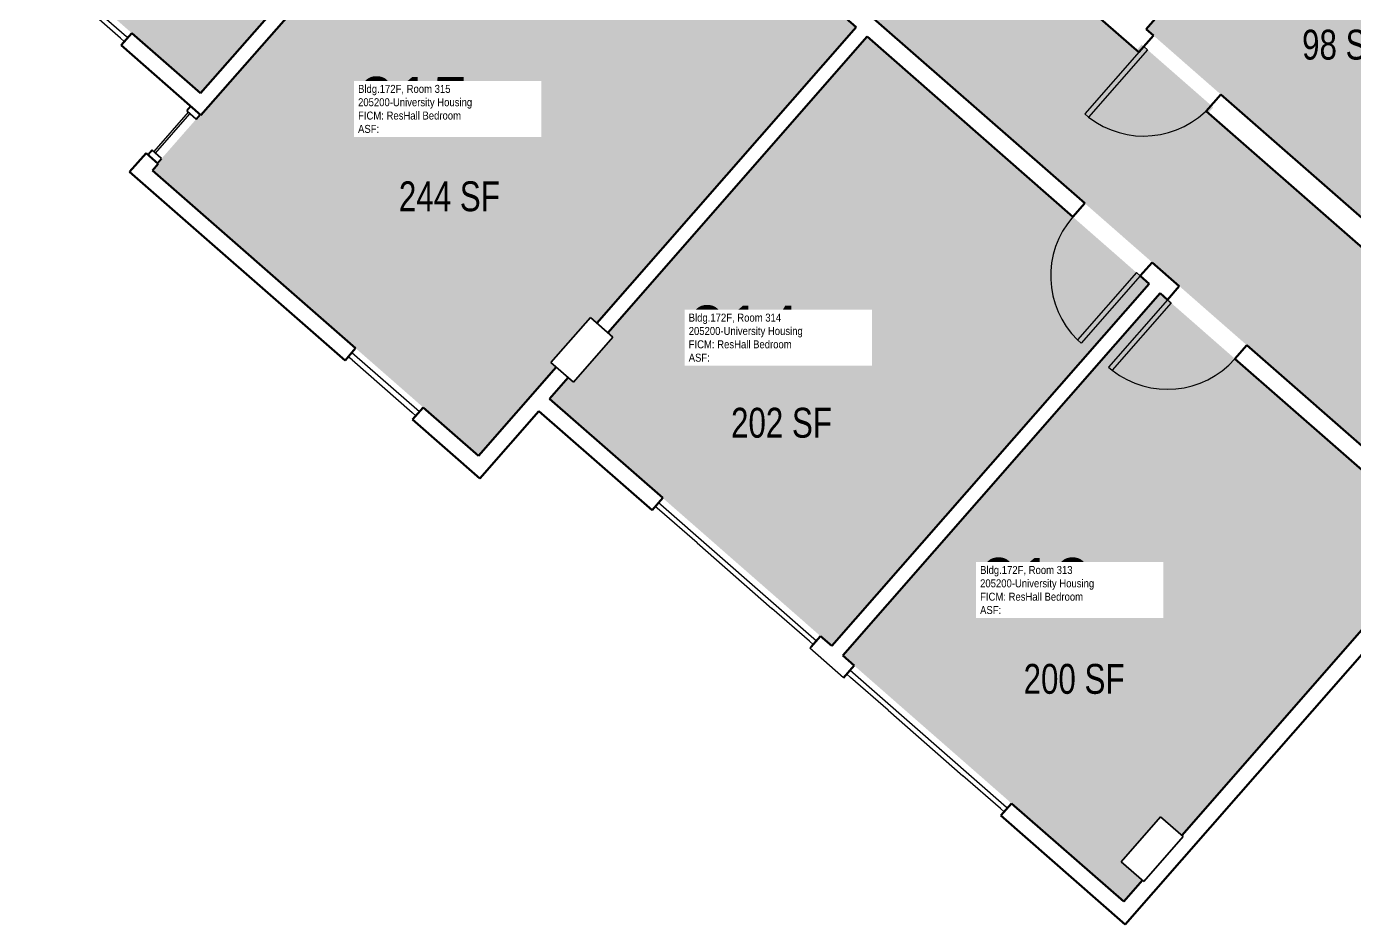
# Model space of a CAD drawing. Header units: inches. Extents: x 69234239 to 69236626, y 27656166 to 27658522.
# Drawn here: x 69234637 to 69235170, y 27657115 to 27657476 of the extents above; entities that cross this region are included whole.
import ezdxf
from ezdxf.enums import TextEntityAlignment as Align

# ---------------------------------------------------------------- set-up
doc = ezdxf.new("R2010")
doc.units = ezdxf.units.IN
doc.header["$LTSCALE"] = 100
doc.header["$MEASUREMENT"] = 0
for name, color, linetype in [('A-COLS', 5, 'CONTINUOUS'), ('A-DOOR', 2, 'CONTINUOUS'), ('A-GLAZ', 1, 'CONTINUOUS'), ('A-IDEN-RNUM', 7, 'CONTINUOUS'), ('A-IDEN-SNUM', 4, 'CONTINUOUS'), ('A-IDEN-VNUM', 4, 'CONTINUOUS'), ('A-WALL', 5, 'CONTINUOUS'), ('AREA-TEXT', 3, 'CONTINUOUS'), ('Rooms-Category-Color', 7, 'CONTINUOUS'), ('Rooms-College-Color', 7, 'CONTINUOUS'), ('Rooms-Department-Color', 7, 'CONTINUOUS'), ('Rooms-Division-Color', 7, 'CONTINUOUS'), ('Rooms-Information', 7, 'CONTINUOUS')]:
    doc.layers.add(name, color=color, linetype=linetype)
doc.styles.add('CP_AREA', font='arial.ttf', dxfattribs={"height": 15})
doc.styles.add('CP_ROOMSNUMBER', font='arial.ttf', dxfattribs={"height": 1})
doc.styles.add('CP_ROOMVNUMBER', font='arial.ttf', dxfattribs={"width": 0.85, "height": 0.075})

# ---------------------------------------------------------------- blocks, each defined once
blk = doc.blocks.new('08_Single-Flush - 08_Single-Flush_3_-0_ x 7_-0_-5597140-LEVEL 3')
at = {"layer": 'A-DOOR', "color": 7}
for p, q in [((16, 3.62), (16, 39.57)), ((18, 39.57), (16, 39.57)), ((18, 3.62), (18, 39.57)), ((18, 3.62), (16, 3.62))]:
    blk.add_line(p, q, dxfattribs=at)
at = {"layer": 'A-DOOR', "lineweight": 25}
blk.add_arc((18, 3.62), 36, 93.1847, 180, dxfattribs=at)
blk = doc.blocks.new('08_Single-Flush - 08_Single-Flush_3_-0_ x 7_-0_-5597139-LEVEL 3')
at = {"layer": 'A-DOOR', "color": 7}
for p, q in [((16, -3.62), (16, -39.57)), ((18, -3.62), (16, -3.62)), ((18, -3.62), (18, -39.57)), ((18, -39.57), (16, -39.57))]:
    blk.add_line(p, q, dxfattribs=at)
at = {"layer": 'A-DOOR', "lineweight": 25}
blk.add_arc((18, -3.62), 36, 180, 266.8153, dxfattribs=at)
blk = doc.blocks.new('08_Single-Flush - 08_Single-Flush_3_-0_ x 7_-0_ 45 MIN-2224386-LEVEL 3')
at = {"layer": 'A-DOOR', "color": 7}
for p, q in [((16, 2.94), (16, 38.88)), ((18, 38.88), (16, 38.88)), ((18, 2.94), (18, 38.88)), ((18, 2.94), (16, 2.94))]:
    blk.add_line(p, q, dxfattribs=at)
at = {"layer": 'A-DOOR', "lineweight": 25}
blk.add_arc((18, 2.94), 36, 93.1847, 180, dxfattribs=at)

msp = doc.modelspace()

# ---------------------------------------------------------------- hatches: boundary and pattern name
at = {"layer": 'Rooms-Category-Color', "true_color": 0xadadad}
msp.add_hatch(color=253, dxfattribs=at).paths.add_polyline_path([(69234685.7, 27658243.8), (69234846.08, 27658103.34), (69234798.65, 27658049.18), (69234845.43, 27658008.22), (69234892.86, 27658062.38), (69234988.96, 27657978.23), (69234989.36, 27657978.68), (69234998.39, 27657970.78), (69234994.04, 27657965.81), (69234789.14, 27657731.84), (69234785.11, 27657727.23), (69234776.08, 27657735.13), (69234776.16, 27657735.23), (69234637.57, 27657856.59), (69234633.57, 27657860.09), (69234633.57, 27657860.09), (69234631.31, 27657862.08), (69234483.78, 27657991.27), (69234472.9, 27658000.8), (69234433.28, 27657955.56), (69234458.14, 27657933.8), (69234458.13, 27657933.78), (69234505.4, 27657892.39), (69234641.66, 27657773.07), (69234740.95, 27657686.12), (69234877.22, 27657566.79), (69234976.9, 27657479.5), (69235094.64, 27657376.4), (69235214.47, 27657271.45), (69235254.01, 27657316.6), (69235244.41, 27657325.01), (69235246.38, 27657327.27), (69235217.61, 27657352.47), (69235215.61, 27657350.19), (69235200.19, 27657363.7), (69235171.35, 27657388.98), (69235171.35, 27657388.98), (69235111.42, 27657441.46), (69235113.4, 27657443.73), (69235084.63, 27657468.93), (69235082.64, 27657466.66), (69235080.58, 27657468.47), (69235080.59, 27657468.47), (69235007.19, 27657532.75), (69234926.02, 27657603.83), (69234925.59, 27657604.21), (69234925.59, 27657604.21), (69234902.25, 27657624.64), (69234854.17, 27657666.75), (69234853.75, 27657667.12), (69234851.75, 27657668.83), (69234830.25, 27657687.67), (69234878.01, 27657742.2), (69234878.01, 27657742.2), (69234995.22, 27657876.06), (69235043.24, 27657930.88), (69235064.76, 27657912.03), (69235067.49, 27657909.64), (69235071.46, 27657906.16), (69235115.22, 27657867.84), (69235138.94, 27657847.07), (69235138.93, 27657847.07), (69235248.09, 27657751.48), (69235291.57, 27657713.4), (69235466.98, 27657559.79), (69235506.55, 27657604.96), (69235386.59, 27657710.01), (69235268.87, 27657813.1), (69235169.18, 27657900.4), (69235033.43, 27658019.28), (69234801.16, 27658222.68), (69234801.11, 27658222.73), (69234797.91, 27658225.52), (69234751.91, 27658265.8), (69234751.91, 27658265.8), (69234744.42, 27658272.37), (69234725.34, 27658289.07)])
at = {"layer": 'Rooms-Category-Color', "true_color": 0x728ef3}
for points in [[(69234706.66, 27657449.35), (69234772.37, 27657524.38), (69234808.48, 27657492.75), (69234870.23, 27657563.27), (69234738.39, 27657678.73), (69234634.24, 27657559.79), (69234636.77, 27657557.57), (69234620.96, 27657539.52), (69234618.89, 27657541.33), (69234611.4, 27657532.77), (69234704.84, 27657450.94)], [(69235165.23, 27657565.14), (69235118.09, 27657511.31), (69235086.43, 27657475.16), (69235088.5, 27657473.35), (69235117.27, 27657448.15), (69235175.23, 27657397.39), (69235190.95, 27657415.34), (69235192.68, 27657417.31), (69235192.72, 27657417.36), (69235254.06, 27657487.35)], [(69234772.92, 27657516.09), (69234706.8, 27657440.59), (69234706.52, 27657440.83), (69234689.39, 27657421.27), (69234689.67, 27657421.03), (69234687.36, 27657418.39), (69234818.27, 27657303.76), (69234839.84, 27657328.4), (69234849.48, 27657339.4), (69234847.41, 27657341.21), (69234863.22, 27657359.27), (69234865.76, 27657357.05), (69234969.91, 27657475.98), (69234874.65, 27657559.4), (69234809.03, 27657484.46)], [(69234856.44, 27657333.31), (69234854.37, 27657335.12), (69234846.87, 27657326.56), (69234960.19, 27657227.33), (69235087.65, 27657372.88), (69234974.33, 27657472.11), (69234870.18, 27657353.17), (69234872.25, 27657351.36)], [(69235188.19, 27657251.15), (69235204.88, 27657270.21), (69235092.07, 27657369.01), (69234964.61, 27657223.46), (69235077.46, 27657124.64), (69235084.95, 27657133.19), (69235076.45, 27657140.63), (69235092.27, 27657158.69), (69235100.76, 27657151.25), (69235180.55, 27657242.36), (69235182.49, 27657244.58), (69235182.46, 27657244.61)]]:
    msp.add_hatch(color=171, dxfattribs=at).paths.add_polyline_path(points)
at = {"layer": 'Rooms-College-Color', "true_color": 0xadadad}
for points in [[(69234685.7, 27658243.8), (69234846.08, 27658103.34), (69234798.65, 27658049.18), (69234845.43, 27658008.22), (69234892.86, 27658062.38), (69234988.96, 27657978.23), (69234989.36, 27657978.68), (69234998.39, 27657970.78), (69234994.04, 27657965.81), (69234789.14, 27657731.84), (69234785.11, 27657727.23), (69234776.08, 27657735.13), (69234776.16, 27657735.23), (69234637.57, 27657856.59), (69234633.57, 27657860.09), (69234633.57, 27657860.09), (69234631.31, 27657862.08), (69234483.78, 27657991.27), (69234472.9, 27658000.8), (69234433.28, 27657955.56), (69234458.14, 27657933.8), (69234458.13, 27657933.78), (69234505.4, 27657892.39), (69234641.66, 27657773.07), (69234740.95, 27657686.12), (69234877.22, 27657566.79), (69234976.9, 27657479.5), (69235094.64, 27657376.4), (69235214.47, 27657271.45), (69235254.01, 27657316.6), (69235244.41, 27657325.01), (69235246.38, 27657327.27), (69235217.61, 27657352.47), (69235215.61, 27657350.19), (69235200.19, 27657363.7), (69235171.35, 27657388.98), (69235171.35, 27657388.98), (69235111.42, 27657441.46), (69235113.4, 27657443.73), (69235084.63, 27657468.93), (69235082.64, 27657466.66), (69235080.58, 27657468.47), (69235080.59, 27657468.47), (69235007.19, 27657532.75), (69234926.02, 27657603.83), (69234925.59, 27657604.21), (69234925.59, 27657604.21), (69234902.25, 27657624.64), (69234854.17, 27657666.75), (69234853.75, 27657667.12), (69234851.75, 27657668.83), (69234830.25, 27657687.67), (69234878.01, 27657742.2), (69234878.01, 27657742.2), (69234995.22, 27657876.06), (69235043.24, 27657930.88), (69235064.76, 27657912.03), (69235067.49, 27657909.64), (69235071.46, 27657906.16), (69235115.22, 27657867.84), (69235138.94, 27657847.07), (69235138.93, 27657847.07), (69235248.09, 27657751.48), (69235291.57, 27657713.4), (69235466.98, 27657559.79), (69235506.55, 27657604.96), (69235386.59, 27657710.01), (69235268.87, 27657813.1), (69235169.18, 27657900.4), (69235033.43, 27658019.28), (69234801.16, 27658222.68), (69234801.11, 27658222.73), (69234797.91, 27658225.52), (69234751.91, 27658265.8), (69234751.91, 27658265.8), (69234744.42, 27658272.37), (69234725.34, 27658289.07)], [(69234706.66, 27657449.35), (69234772.37, 27657524.38), (69234808.48, 27657492.75), (69234870.23, 27657563.27), (69234738.39, 27657678.73), (69234634.24, 27657559.79), (69234636.77, 27657557.57), (69234620.96, 27657539.52), (69234618.89, 27657541.33), (69234611.4, 27657532.77), (69234704.84, 27657450.94)], [(69235165.23, 27657565.14), (69235118.09, 27657511.31), (69235086.43, 27657475.16), (69235088.5, 27657473.35), (69235117.27, 27657448.15), (69235175.23, 27657397.39), (69235190.95, 27657415.34), (69235192.68, 27657417.31), (69235192.72, 27657417.36), (69235254.06, 27657487.35)], [(69234772.92, 27657516.09), (69234706.8, 27657440.59), (69234706.52, 27657440.83), (69234689.39, 27657421.27), (69234689.67, 27657421.03), (69234687.36, 27657418.39), (69234818.27, 27657303.76), (69234839.84, 27657328.4), (69234849.48, 27657339.4), (69234847.41, 27657341.21), (69234863.22, 27657359.27), (69234865.76, 27657357.05), (69234969.91, 27657475.98), (69234874.65, 27657559.4), (69234809.03, 27657484.46)], [(69234856.44, 27657333.31), (69234854.37, 27657335.12), (69234846.87, 27657326.56), (69234960.19, 27657227.33), (69235087.65, 27657372.88), (69234974.33, 27657472.11), (69234870.18, 27657353.17), (69234872.25, 27657351.36)], [(69235188.19, 27657251.15), (69235204.88, 27657270.21), (69235092.07, 27657369.01), (69234964.61, 27657223.46), (69235077.46, 27657124.64), (69235084.95, 27657133.19), (69235076.45, 27657140.63), (69235092.27, 27657158.69), (69235100.76, 27657151.25), (69235180.55, 27657242.36), (69235182.49, 27657244.58), (69235182.46, 27657244.61)]]:
    msp.add_hatch(color=253, dxfattribs=at).paths.add_polyline_path(points)
at = {"layer": 'Rooms-Department-Color', "true_color": 0xacacac}
msp.add_hatch(color=253, dxfattribs=at).paths.add_polyline_path([(69234685.7, 27658243.8), (69234846.08, 27658103.34), (69234798.65, 27658049.18), (69234845.43, 27658008.22), (69234892.86, 27658062.38), (69234988.96, 27657978.23), (69234989.36, 27657978.68), (69234998.39, 27657970.78), (69234994.04, 27657965.81), (69234789.14, 27657731.84), (69234785.11, 27657727.23), (69234776.08, 27657735.13), (69234776.16, 27657735.23), (69234637.57, 27657856.59), (69234633.57, 27657860.09), (69234633.57, 27657860.09), (69234631.31, 27657862.08), (69234483.78, 27657991.27), (69234472.9, 27658000.8), (69234433.28, 27657955.56), (69234458.14, 27657933.8), (69234458.13, 27657933.78), (69234505.4, 27657892.39), (69234641.66, 27657773.07), (69234740.95, 27657686.12), (69234877.22, 27657566.79), (69234976.9, 27657479.5), (69235094.64, 27657376.4), (69235214.47, 27657271.45), (69235254.01, 27657316.6), (69235244.41, 27657325.01), (69235246.38, 27657327.27), (69235217.61, 27657352.47), (69235215.61, 27657350.19), (69235200.19, 27657363.7), (69235171.35, 27657388.98), (69235171.35, 27657388.98), (69235111.42, 27657441.46), (69235113.4, 27657443.73), (69235084.63, 27657468.93), (69235082.64, 27657466.66), (69235080.58, 27657468.47), (69235080.59, 27657468.47), (69235007.19, 27657532.75), (69234926.02, 27657603.83), (69234925.59, 27657604.21), (69234925.59, 27657604.21), (69234902.25, 27657624.64), (69234854.17, 27657666.75), (69234853.75, 27657667.12), (69234851.75, 27657668.83), (69234830.25, 27657687.67), (69234878.01, 27657742.2), (69234878.01, 27657742.2), (69234995.22, 27657876.06), (69235043.24, 27657930.88), (69235064.76, 27657912.03), (69235067.49, 27657909.64), (69235071.46, 27657906.16), (69235115.22, 27657867.84), (69235138.94, 27657847.07), (69235138.93, 27657847.07), (69235248.09, 27657751.48), (69235291.57, 27657713.4), (69235466.98, 27657559.79), (69235506.55, 27657604.96), (69235386.59, 27657710.01), (69235268.87, 27657813.1), (69235169.18, 27657900.4), (69235033.43, 27658019.28), (69234801.16, 27658222.68), (69234801.11, 27658222.73), (69234797.91, 27658225.52), (69234751.91, 27658265.8), (69234751.91, 27658265.8), (69234744.42, 27658272.37), (69234725.34, 27658289.07)])
at = {"layer": 'Rooms-Department-Color', "true_color": 0x604aed}
for points in [[(69234706.66, 27657449.35), (69234772.37, 27657524.38), (69234808.48, 27657492.75), (69234870.23, 27657563.27), (69234738.39, 27657678.73), (69234634.24, 27657559.79), (69234636.77, 27657557.57), (69234620.96, 27657539.52), (69234618.89, 27657541.33), (69234611.4, 27657532.77), (69234704.84, 27657450.94)], [(69235165.23, 27657565.14), (69235118.09, 27657511.31), (69235086.43, 27657475.16), (69235088.5, 27657473.35), (69235117.27, 27657448.15), (69235175.23, 27657397.39), (69235190.95, 27657415.34), (69235192.68, 27657417.31), (69235192.72, 27657417.36), (69235254.06, 27657487.35)], [(69234772.92, 27657516.09), (69234706.8, 27657440.59), (69234706.52, 27657440.83), (69234689.39, 27657421.27), (69234689.67, 27657421.03), (69234687.36, 27657418.39), (69234818.27, 27657303.76), (69234839.84, 27657328.4), (69234849.48, 27657339.4), (69234847.41, 27657341.21), (69234863.22, 27657359.27), (69234865.76, 27657357.05), (69234969.91, 27657475.98), (69234874.65, 27657559.4), (69234809.03, 27657484.46)], [(69234856.44, 27657333.31), (69234854.37, 27657335.12), (69234846.87, 27657326.56), (69234960.19, 27657227.33), (69235087.65, 27657372.88), (69234974.33, 27657472.11), (69234870.18, 27657353.17), (69234872.25, 27657351.36)], [(69235188.19, 27657251.15), (69235204.88, 27657270.21), (69235092.07, 27657369.01), (69234964.61, 27657223.46), (69235077.46, 27657124.64), (69235084.95, 27657133.19), (69235076.45, 27657140.63), (69235092.27, 27657158.69), (69235100.76, 27657151.25), (69235180.55, 27657242.36), (69235182.49, 27657244.58), (69235182.46, 27657244.61)]]:
    msp.add_hatch(color=173, dxfattribs=at).paths.add_polyline_path(points)
at = {"layer": 'Rooms-Division-Color', "true_color": 0xadadad}
msp.add_hatch(color=253, dxfattribs=at).paths.add_polyline_path([(69234685.7, 27658243.8), (69234846.08, 27658103.34), (69234798.65, 27658049.18), (69234845.43, 27658008.22), (69234892.86, 27658062.38), (69234988.96, 27657978.23), (69234989.36, 27657978.68), (69234998.39, 27657970.78), (69234994.04, 27657965.81), (69234789.14, 27657731.84), (69234785.11, 27657727.23), (69234776.08, 27657735.13), (69234776.16, 27657735.23), (69234637.57, 27657856.59), (69234633.57, 27657860.09), (69234633.57, 27657860.09), (69234631.31, 27657862.08), (69234483.78, 27657991.27), (69234472.9, 27658000.8), (69234433.28, 27657955.56), (69234458.14, 27657933.8), (69234458.13, 27657933.78), (69234505.4, 27657892.39), (69234641.66, 27657773.07), (69234740.95, 27657686.12), (69234877.22, 27657566.79), (69234976.9, 27657479.5), (69235094.64, 27657376.4), (69235214.47, 27657271.45), (69235254.01, 27657316.6), (69235244.41, 27657325.01), (69235246.38, 27657327.27), (69235217.61, 27657352.47), (69235215.61, 27657350.19), (69235200.19, 27657363.7), (69235171.35, 27657388.98), (69235171.35, 27657388.98), (69235111.42, 27657441.46), (69235113.4, 27657443.73), (69235084.63, 27657468.93), (69235082.64, 27657466.66), (69235080.58, 27657468.47), (69235080.59, 27657468.47), (69235007.19, 27657532.75), (69234926.02, 27657603.83), (69234925.59, 27657604.21), (69234925.59, 27657604.21), (69234902.25, 27657624.64), (69234854.17, 27657666.75), (69234853.75, 27657667.12), (69234851.75, 27657668.83), (69234830.25, 27657687.67), (69234878.01, 27657742.2), (69234878.01, 27657742.2), (69234995.22, 27657876.06), (69235043.24, 27657930.88), (69235064.76, 27657912.03), (69235067.49, 27657909.64), (69235071.46, 27657906.16), (69235115.22, 27657867.84), (69235138.94, 27657847.07), (69235138.93, 27657847.07), (69235248.09, 27657751.48), (69235291.57, 27657713.4), (69235466.98, 27657559.79), (69235506.55, 27657604.96), (69235386.59, 27657710.01), (69235268.87, 27657813.1), (69235169.18, 27657900.4), (69235033.43, 27658019.28), (69234801.16, 27658222.68), (69234801.11, 27658222.73), (69234797.91, 27658225.52), (69234751.91, 27658265.8), (69234751.91, 27658265.8), (69234744.42, 27658272.37), (69234725.34, 27658289.07)])
at = {"layer": 'Rooms-Division-Color', "true_color": 0x604aed}
for points in [[(69234706.66, 27657449.35), (69234772.37, 27657524.38), (69234808.48, 27657492.75), (69234870.23, 27657563.27), (69234738.39, 27657678.73), (69234634.24, 27657559.79), (69234636.77, 27657557.57), (69234620.96, 27657539.52), (69234618.89, 27657541.33), (69234611.4, 27657532.77), (69234704.84, 27657450.94)], [(69235165.23, 27657565.14), (69235118.09, 27657511.31), (69235086.43, 27657475.16), (69235088.5, 27657473.35), (69235117.27, 27657448.15), (69235175.23, 27657397.39), (69235190.95, 27657415.34), (69235192.68, 27657417.31), (69235192.72, 27657417.36), (69235254.06, 27657487.35)], [(69234772.92, 27657516.09), (69234706.8, 27657440.59), (69234706.52, 27657440.83), (69234689.39, 27657421.27), (69234689.67, 27657421.03), (69234687.36, 27657418.39), (69234818.27, 27657303.76), (69234839.84, 27657328.4), (69234849.48, 27657339.4), (69234847.41, 27657341.21), (69234863.22, 27657359.27), (69234865.76, 27657357.05), (69234969.91, 27657475.98), (69234874.65, 27657559.4), (69234809.03, 27657484.46)], [(69234856.44, 27657333.31), (69234854.37, 27657335.12), (69234846.87, 27657326.56), (69234960.19, 27657227.33), (69235087.65, 27657372.88), (69234974.33, 27657472.11), (69234870.18, 27657353.17), (69234872.25, 27657351.36)], [(69235188.19, 27657251.15), (69235204.88, 27657270.21), (69235092.07, 27657369.01), (69234964.61, 27657223.46), (69235077.46, 27657124.64), (69235084.95, 27657133.19), (69235076.45, 27657140.63), (69235092.27, 27657158.69), (69235100.76, 27657151.25), (69235180.55, 27657242.36), (69235182.49, 27657244.58), (69235182.46, 27657244.61)]]:
    msp.add_hatch(color=173, dxfattribs=at).paths.add_polyline_path(points)

# ---------------------------------------------------------------- linework, layer by layer
at = {"layer": 'A-COLS', "lineweight": 35}
for p, q in [((69234847.41, 27657341.21), (69234863.22, 27657359.27)), ((69234863.22, 27657359.27), (69234872.25, 27657351.36)), ((69234872.25, 27657351.36), (69234856.44, 27657333.31)), ((69234856.44, 27657333.31), (69234847.41, 27657341.21)), ((69235076.45, 27657140.63), (69235092.27, 27657158.69)), ((69235092.27, 27657158.69), (69235101.29, 27657150.78)), ((69235101.29, 27657150.78), (69235085.48, 27657132.73)), ((69235085.48, 27657132.73), (69235076.45, 27657140.63))]:
    msp.add_line(p, q, dxfattribs=at)
at = {"layer": 'A-GLAZ'}
for p, q in [((69234614.16, 27657527.03), (69234676.87, 27657472.12)), ((69234674.53, 27657471.5), (69234659.48, 27657484.68)), ((69234676.03, 27657470.19), (69234674.53, 27657471.5)), ((69234676.87, 27657472.12), (69234677.35, 27657471.69)), ((69234701.67, 27657441.75), (69234687.84, 27657425.95)), ((69234688.59, 27657425.3), (69234702.42, 27657441.09)), ((69234702.42, 27657441.09), (69234701.67, 27657441.75)), ((69234687.84, 27657425.95), (69234688.59, 27657425.3)), ((69234767.52, 27657342.22), (69234766.01, 27657343.54)), ((69234767.46, 27657345.26), (69234794.59, 27657321.51)), ((69234767.52, 27657342.22), (69234791.6, 27657321.13)), ((69234793.1, 27657319.81), (69234791.6, 27657321.13)), ((69234890.63, 27657284.92), (69234891.51, 27657284.15)), ((69234891.51, 27657284.15), (69234954.01, 27657229.41)), ((69234891.01, 27657281.93), (69234889.31, 27657283.41)), ((69234906.05, 27657268.76), (69234891.01, 27657281.93)), ((69234906.05, 27657268.76), (69234936.14, 27657242.4)), ((69234951.19, 27657229.23), (69234936.14, 27657242.4)), ((69234952.7, 27657227.91), (69234951.19, 27657229.23)), ((69234967.74, 27657214.73), (69234966.24, 27657216.05)), ((69234967.55, 27657217.56), (69235030.36, 27657162.56)), ((69234982.79, 27657201.56), (69234967.74, 27657214.73)), ((69234982.79, 27657201.56), (69235012.88, 27657175.2)), ((69235027.93, 27657162.03), (69235012.88, 27657175.2)), ((69235029.43, 27657160.71), (69235027.93, 27657162.03)), ((69235030.36, 27657162.56), (69235030.75, 27657162.22))]:
    msp.add_line(p, q, dxfattribs=at)
at = {"layer": 'A-GLAZ', "lineweight": 40}
for p, q in [((69234702.75, 27657444.13), (69234701.11, 27657442.25)), ((69234701.11, 27657442.25), (69234704.87, 27657438.95)), ((69234706.52, 27657440.83), (69234702.75, 27657444.13)), ((69234704.87, 27657438.95), (69234706.52, 27657440.83))]:
    msp.add_line(p, q, dxfattribs=at)
at = {"layer": 'A-GLAZ', "lineweight": 40, "extrusion": (0, 0, -1)}
for p, q in [((69234687.27, 27657426.45), (69234685.63, 27657424.57)), ((69234685.63, 27657424.57), (69234689.39, 27657421.27)), ((69234691.03, 27657423.15), (69234687.27, 27657426.45)), ((69234689.39, 27657421.27), (69234691.03, 27657423.15))]:
    msp.add_line(p, q, dxfattribs=at)
at = {"layer": 'A-WALL', "lineweight": 50}
for p, q in [((69235086.43, 27657475.16), (69235165.23, 27657565.14)), ((69235061.78, 27657405.17), (69234909.44, 27657538.57)), ((69234904.66, 27657533.12), (69234969.91, 27657475.98)), ((69234772.37, 27657524.38), (69234706.66, 27657449.35)), ((69234706.8, 27657440.59), (69234772.92, 27657516.09)), ((69235025.24, 27657516.94), (69235080.59, 27657468.47)), ((69234679, 27657473.57), (69234674.72, 27657468.68)), ((69234706.66, 27657449.35), (69234679, 27657473.57)), ((69234969.91, 27657475.98), (69234865.76, 27657357.05)), ((69234870.18, 27657353.17), (69234974.33, 27657472.11)), ((69234974.33, 27657472.11), (69235057, 27657399.71)), ((69235083.49, 27657465.92), (69235089.34, 27657472.6)), ((69235089.34, 27657472.6), (69235086.43, 27657475.16)), ((69234674.72, 27657468.68), (69234706.8, 27657440.59)), ((69235080.59, 27657468.47), (69235080.58, 27657468.47)), ((69235080.58, 27657468.47), (69235083.49, 27657465.92)), ((69235116.43, 27657448.89), (69235110.57, 27657442.2)), ((69235175.23, 27657397.39), (69235116.43, 27657448.89)), ((69235110.57, 27657442.2), (69235169.37, 27657390.71)), ((69234684.78, 27657425.31), (69234678.19, 27657417.79)), ((69234689.67, 27657421.03), (69234684.78, 27657425.31)), ((69234678.19, 27657417.79), (69234764.69, 27657342.03)), ((69234687.36, 27657418.39), (69234689.67, 27657421.03)), ((69234768.93, 27657346.97), (69234687.36, 27657418.39)), ((69235057, 27657399.71), (69235061.78, 27657405.17)), ((69235169.37, 27657390.71), (69235216.46, 27657349.45)), ((69235088.86, 27657381.45), (69235084.09, 27657376)), ((69235099.77, 27657371.9), (69235088.86, 27657381.45)), ((69235084.09, 27657376), (69235087.65, 27657372.88)), ((69235087.65, 27657372.88), (69234960.19, 27657227.33)), ((69235095, 27657366.44), (69235099.77, 27657371.9)), ((69234964.61, 27657223.46), (69235092.07, 27657369.01)), ((69235092.07, 27657369.01), (69235095, 27657366.44)), ((69235126.86, 27657348.18), (69235122.08, 27657342.73)), ((69235214.55, 27657271.39), (69235126.86, 27657348.18)), ((69234764.69, 27657342.03), (69234768.93, 27657346.97)), ((69234849.48, 27657339.4), (69234818.27, 27657303.76)), ((69235122.08, 27657342.73), (69235204.88, 27657270.21)), ((69234846.87, 27657326.56), (69234854.37, 27657335.12)), ((69234796.07, 27657323.2), (69234791.79, 27657318.31)), ((69234818.27, 27657303.76), (69234796.07, 27657323.2)), ((69234818.87, 27657294.59), (69234842.59, 27657321.67)), ((69234842.59, 27657321.67), (69234888, 27657281.91)), ((69234892.28, 27657286.8), (69234846.87, 27657326.56)), ((69234791.79, 27657318.31), (69234818.87, 27657294.59)), ((69234888, 27657281.91), (69234892.28, 27657286.8)), ((69235182.49, 27657244.58), (69235100.76, 27657151.25)), ((69235123.59, 27657167.45), (69235187.38, 27657240.3)), ((69234955.66, 27657231.29), (69234951.75, 27657226.83)), ((69234960.19, 27657227.33), (69234955.66, 27657231.29)), ((69234969.2, 27657219.44), (69234964.61, 27657223.46)), ((69234964.92, 27657214.55), (69234969.2, 27657219.44)), ((69235078.06, 27657115.46), (69235123.59, 27657167.45)), ((69235032.4, 27657164.1), (69235028.11, 27657159.21)), ((69235077.46, 27657124.64), (69235032.4, 27657164.1)), ((69235028.11, 27657159.21), (69235078.06, 27657115.46)), ((69235084.95, 27657133.19), (69235077.46, 27657124.64))]:
    msp.add_line(p, q, dxfattribs=at)
at = {"layer": 'A-WALL'}
for p, q in [((69234951.38, 27657226.4), (69234951.75, 27657226.83)), ((69234964.92, 27657214.55), (69234951.38, 27657226.4))]:
    msp.add_line(p, q, dxfattribs=at)

# ---------------------------------------------------------------- block references
at = {"layer": 'A-DOOR'}
for name, p, rotation in [('08_Single-Flush - 08_Single-Flush_3_-0_ x 7_-0_ 45 MIN-2224386-LEVEL 3', (69235100.95, 27657458.54), 138.7908235744153), ('08_Single-Flush - 08_Single-Flush_3_-0_ x 7_-0_-5597139-LEVEL 3', (69235072.93, 27657390.58), 318.791372527106), ('08_Single-Flush - 08_Single-Flush_3_-0_ x 7_-0_-5597140-LEVEL 3', (69235110.93, 27657357.31), 138.791372527106)]:
    msp.add_blockref(name, p, dxfattribs=dict(at, rotation=rotation))

# ---------------------------------------------------------------- texts
at = {"layer": 'A-IDEN-RNUM', "style": 'CP_ROOMSNUMBER'}
for s, p in [('0315-00', (69234779.4, 27657442.37)), ('0314-00', (69234912.2, 27657350.48)), ('0313-00', (69235029.23, 27657249.11))]:
    msp.add_text(s, height=1, dxfattribs=at).set_placement(p)
at = {"layer": 'A-IDEN-SNUM', "style": 'CP_ROOMSNUMBER'}
for s, p in [('172F031500', (69234779.46, 27657442.37)), ('172F031400', (69234912.25, 27657350.48)), ('172F031300', (69235029.29, 27657249.11))]:
    msp.add_text(s, height=1, dxfattribs=at).set_placement(p)
at = {"layer": 'A-IDEN-VNUM', "style": 'CP_ROOMVNUMBER', "width": 0.85}
for s, p in [('315', (69234769.92, 27657433.4)), ('314', (69234902.72, 27657341.51)), ('313', (69235019.75, 27657240.13))]:
    msp.add_text(s, height=22.5, dxfattribs=at).set_placement(p)
at = {"layer": 'AREA-TEXT', "style": 'CP_AREA', "width": 0.75}
for s, p in [('98 SF', (69235165.85, 27657468.9)), ('244 SF', (69234806.59, 27657407.98)), ('202 SF', (69234939.99, 27657317.02)), ('200 SF', (69235057.49, 27657214.12))]:
    msp.add_text(s, height=12, dxfattribs=at).set_placement(p, align=Align.MIDDLE_CENTER)

# ---------------------------------------------------------------- next in the draw order: texts
at = {"layer": 'Rooms-Information', "char_height": 3.2143, "width": 72, "attachment_point": 7, "style": 'CP_ROOMVNUMBER', "bg_fill": 3, "box_fill_scale": 1.5, "bg_fill_color": 256, "bg_fill_true_color": 13158600, "bg_fill_transparency": 0}
for s, insert in [('Bldg.172F, Room 315^M^J205200-University Housing^M^JFICM: ResHall Bedroom^M^JASF: ', (69234769.92, 27657433.4)), ('Bldg.172F, Room 314^M^J205200-University Housing^M^JFICM: ResHall Bedroom^M^JASF: ', (69234902.72, 27657341.51)), ('Bldg.172F, Room 313^M^J205200-University Housing^M^JFICM: ResHall Bedroom^M^JASF: ', (69235019.75, 27657240.13))]:
    msp.add_mtext(s, dxfattribs=dict(at, insert=insert))

doc.saveas('drawing.dxf')
